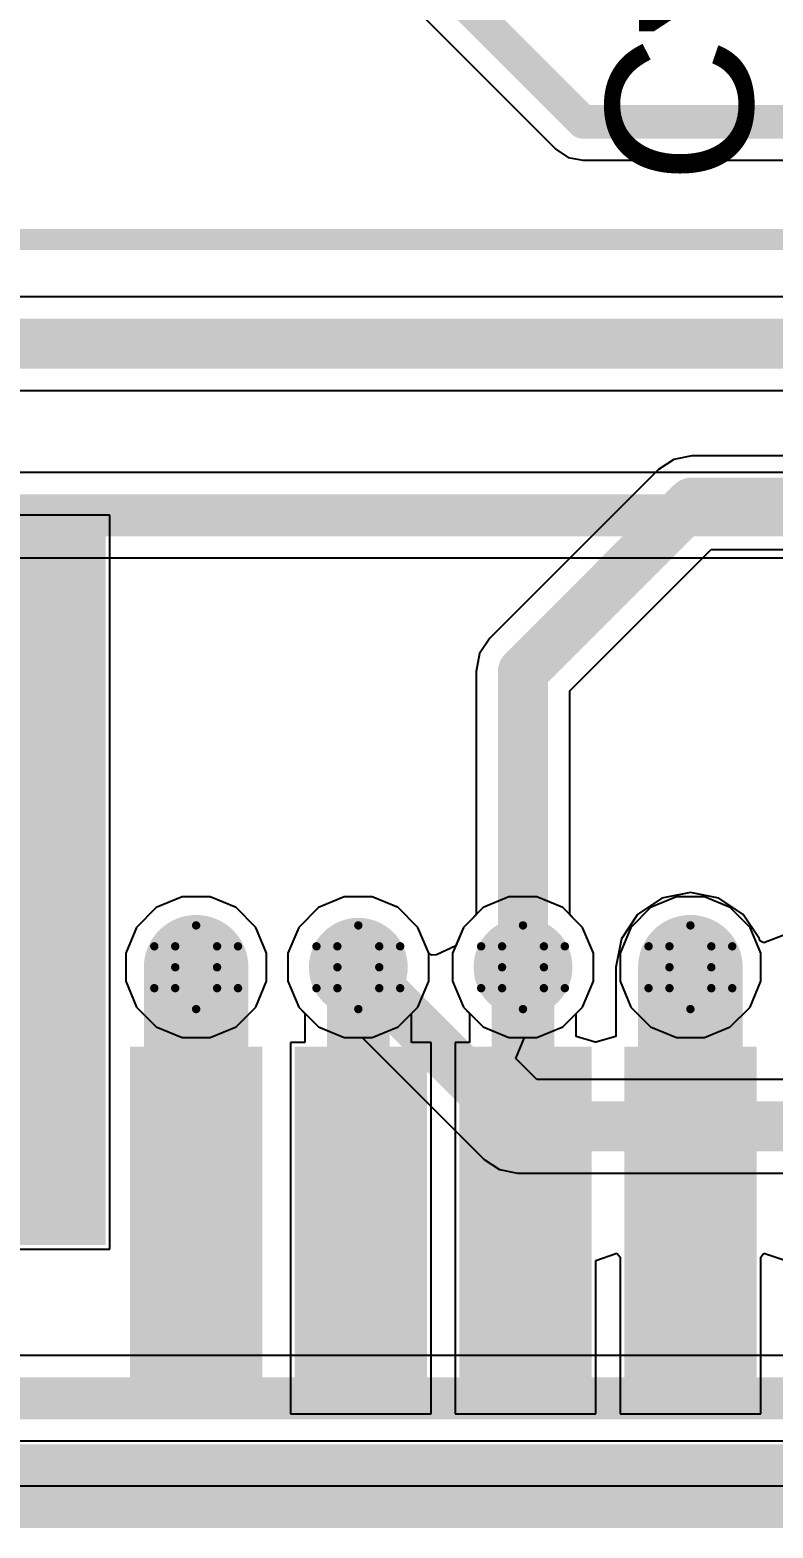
# Model space of a CAD drawing. Header units: inches. Extents: x -4 to 389, y 0 to 108.
# Drawn here: x 13.64 to 18.15, y -0.25 to 8.84 of the extents above; entities that cross this region are included whole.
import ezdxf

# ---------------------------------------------------------------- set-up
doc = ezdxf.new("R2010")
doc.units = ezdxf.units.IN
for name, color, linetype in [('Board Outline', 76, 'Continuous'), ('Bottom Layer', 5, 'Continuous'), ('Bottom Overlay', 54, 'Continuous'), ('Drill Drawing', 1, 'Continuous'), ('Signal_1', 16, 'Continuous'), ('Signal_2', 76, 'Continuous'), ('Top Layer', 1, 'Continuous'), ('Top Overlay', 2, 'Continuous'), ('Top Paste', 8, 'Continuous'), ('Top Solder', 216, 'Continuous'), ('Via Holes', 16, 'Continuous')]:
    doc.layers.add(name, color=color, linetype=linetype)
doc.styles.add('Arial', font='', dxfattribs={"height": 0.2})
doc.styles.get('Arial').set_extended_font_data('Arial')

msp = doc.modelspace()

# ---------------------------------------------------------------- hatches: boundary and pattern name
at = {"layer": 'Bottom Layer'}
h = msp.add_hatch(color=5, dxfattribs=at)
edge = h.paths.add_edge_path()
edge.add_arc((14.6448, 3.1496), 0.3, 0, 360)
h = msp.add_hatch(color=5, dxfattribs=at)
edge = h.paths.add_edge_path()
edge.add_arc((15.6291, 3.1496), 0.3, 0, 360)
h = msp.add_hatch(color=5, dxfattribs=at)
edge = h.paths.add_edge_path()
edge.add_arc((16.6286, 3.1496), 0.3, 0, 360)
h = msp.add_hatch(color=5, dxfattribs=at)
edge = h.paths.add_edge_path()
edge.add_arc((17.6446, 3.1496), 0.3, 0, 360)
at = {"layer": 'Signal_1'}
h = msp.add_hatch(color=16, dxfattribs=at)
edge = h.paths.add_edge_path()
edge.add_arc((14.6448, 3.1496), 0.3, 0, 360)
h = msp.add_hatch(color=16, dxfattribs=at)
edge = h.paths.add_edge_path()
edge.add_arc((15.6291, 3.1496), 0.3, 0, 360)
h = msp.add_hatch(color=16, dxfattribs=at)
edge = h.paths.add_edge_path()
edge.add_arc((16.6286, 3.1496), 0.3, 0, 360)
h = msp.add_hatch(color=16, dxfattribs=at)
edge = h.paths.add_edge_path()
edge.add_arc((17.6446, 3.1496), 0.3, 0, 360)
at = {"layer": 'Signal_2'}
h = msp.add_hatch(color=76, dxfattribs=at)
edge = h.paths.add_edge_path()
edge.add_arc((14.6448, 3.1496), 0.3, 0, 360)
h = msp.add_hatch(color=76, dxfattribs=at)
edge = h.paths.add_edge_path()
edge.add_arc((15.6291, 3.1496), 0.3, 0, 360)
h = msp.add_hatch(color=76, dxfattribs=at)
edge = h.paths.add_edge_path()
edge.add_arc((16.6286, 3.1496), 0.3, 0, 360)
h = msp.add_hatch(color=76, dxfattribs=at)
edge = h.paths.add_edge_path()
edge.add_arc((17.6446, 3.1496), 0.3, 0, 360)
at = {"layer": 'Top Layer'}
for points in [[(13.9946, 1.5662), (13.2946, 1.5662), (13.2946, 5.7662), (13.9946, 5.7662)], [(14.9446, 0.5662), (14.3446, 0.5662), (14.3446, 2.5662), (14.9446, 2.5662)], [(15.9446, 0.5662), (15.3446, 0.5662), (15.3446, 2.5662), (15.9446, 2.5662)], [(16.9446, 0.5662), (16.3446, 0.5662), (16.3446, 2.5662), (16.9446, 2.5662)], [(17.9446, 0.5662), (17.3446, 0.5662), (17.3446, 2.5662), (17.9446, 2.5662)]]:
    msp.add_hatch(color=1, dxfattribs=at).paths.add_polyline_path(points)
h = msp.add_hatch(color=1, dxfattribs=at)
edge = h.paths.add_edge_path()
edge.add_arc((14.6448, 3.1496), 0.3, 0, 360)
h = msp.add_hatch(color=1, dxfattribs=at)
edge = h.paths.add_edge_path()
edge.add_arc((15.6291, 3.1496), 0.3, 0, 360)
h = msp.add_hatch(color=1, dxfattribs=at)
edge = h.paths.add_edge_path()
edge.add_arc((16.6286, 3.1496), 0.3, 0, 360)
h = msp.add_hatch(color=1, dxfattribs=at)
edge = h.paths.add_edge_path()
edge.add_arc((17.6446, 3.1496), 0.3, 0, 360)
at = {"layer": 'Top Paste'}
for points in [[(13.9946, 1.5662), (13.2946, 1.5662), (13.2946, 5.7662), (13.9946, 5.7662)], [(14.9446, 0.5662), (14.3446, 0.5662), (14.3446, 2.5662), (14.9446, 2.5662)], [(15.9446, 0.5662), (15.3446, 0.5662), (15.3446, 2.5662), (15.9446, 2.5662)], [(16.9446, 0.5662), (16.3446, 0.5662), (16.3446, 2.5662), (16.9446, 2.5662)], [(17.9446, 0.5662), (17.3446, 0.5662), (17.3446, 2.5662), (17.9446, 2.5662)]]:
    msp.add_hatch(color=8, dxfattribs=at).paths.add_polyline_path(points)
at = {"layer": 'Top Solder'}
for points in [[(14.0962, 1.4646), (13.193, 1.4646), (13.193, 5.8678), (14.0962, 5.8678)], [(15.0462, 0.4646), (14.243, 0.4646), (14.243, 2.6678), (15.0462, 2.6678)], [(16.0462, 0.4646), (15.243, 0.4646), (15.243, 2.6678), (16.0462, 2.6678)], [(17.0462, 0.4646), (16.243, 0.4646), (16.243, 2.6678), (17.0462, 2.6678)], [(18.0462, 0.4646), (17.243, 0.4646), (17.243, 2.6678), (18.0462, 2.6678)]]:
    msp.add_hatch(color=216, dxfattribs=at).paths.add_polyline_path(points)
at = {"layer": 'Via Holes'}
h = msp.add_hatch(color=7, dxfattribs=at)
edge = h.paths.add_edge_path()
edge.add_arc((14.6448, 3.1496), 0.15, 0, 360)
h = msp.add_hatch(color=7, dxfattribs=at)
edge = h.paths.add_edge_path()
edge.add_arc((15.6291, 3.1496), 0.15, 0, 360)
h = msp.add_hatch(color=7, dxfattribs=at)
edge = h.paths.add_edge_path()
edge.add_arc((16.6286, 3.1496), 0.15, 0, 360)
h = msp.add_hatch(color=7, dxfattribs=at)
edge = h.paths.add_edge_path()
edge.add_arc((17.6446, 3.1496), 0.15, 0, 360)

# ---------------------------------------------------------------- linework, layer by layer
at = {"layer": 'Board Outline'}
msp.add_lwpolyline([(0, 0, 0.508, 0.508, 0), (45.0088, 0, 0.508, 0.508, 0)], format="xyseb", dxfattribs=at)
at = {"layer": 'Bottom Layer'}
for p, q in [((17.544, 6.2322), (17.4516, 6.1704)), ((17.653, 6.2539), (17.544, 6.2322)), ((28.8564, 6.2539), (17.653, 6.2539)), ((17.653, 6.2539), (17.653, 6.2539)), ((17.4516, 6.1704), (16.4271, 5.146)), ((17.4516, 6.1704), (17.4516, 6.1704)), ((16.9134, 4.8265), (17.771, 5.6841)), ((17.771, 5.6841), (28.9744, 5.6841)), ((16.4271, 5.146), (16.3654, 5.0536)), ((16.3654, 5.0536), (16.3437, 4.9445)), ((16.3437, 4.9445), (16.3437, 4.9445)), ((16.3437, 4.9445), (16.3437, 3.4686)), ((16.9134, 3.4686), (16.9134, 4.8265)), ((15.5441, 3.5766), (15.3872, 3.5116)), ((15.714, 3.5766), (15.5441, 3.5766)), ((15.8709, 3.5116), (15.714, 3.5766)), ((17.5596, 3.5766), (17.4027, 3.5116)), ((17.7295, 3.5766), (17.5596, 3.5766)), ((17.8864, 3.5116), (17.7295, 3.5766)), ((15.3872, 3.5116), (15.2671, 3.3915)), ((15.9911, 3.3915), (15.8709, 3.5116)), ((16.3437, 3.4686), (16.2666, 3.3915)), ((16.9905, 3.3915), (16.9134, 3.4686)), ((17.4027, 3.5116), (17.2826, 3.3915)), ((18.0065, 3.3915), (17.8864, 3.5116)), ((15.2671, 3.3915), (15.2021, 3.2345)), ((16.0561, 3.2345), (15.9911, 3.3915)), ((16.2666, 3.3915), (16.2201, 3.2793)), ((17.0556, 3.2345), (16.9905, 3.3915)), ((17.2826, 3.3915), (17.2176, 3.2345)), ((18.0716, 3.2345), (18.0065, 3.3915)), ((16.2201, 3.2793), (16.1037, 3.2253)), ((15.2021, 3.2345), (15.2021, 3.0647)), ((16.0746, 3.2225), (16.0561, 3.2345)), ((16.1037, 3.2253), (16.0746, 3.2225)), ((17.0556, 3.0647), (17.0556, 3.2345)), ((17.2176, 3.2345), (17.2176, 3.0647)), ((18.0716, 3.0647), (18.0716, 3.2345)), ((15.2021, 3.0647), (15.2671, 2.9077)), ((16.9905, 2.9077), (17.0556, 3.0647)), ((17.2176, 3.0647), (17.2826, 2.9077)), ((18.0065, 2.9077), (18.0716, 3.0647)), ((15.2671, 2.9077), (15.3872, 2.7876)), ((16.8704, 2.7876), (16.9905, 2.9077)), ((17.2826, 2.9077), (17.4027, 2.7876)), ((17.8864, 2.7876), (18.0065, 2.9077)), ((15.3872, 2.7876), (15.5441, 2.7226)), ((16.7135, 2.7226), (16.8704, 2.7876)), ((17.4027, 2.7876), (17.5596, 2.7226)), ((17.7295, 2.7226), (17.8864, 2.7876)), ((15.5441, 2.7226), (15.6532, 2.7226)), ((15.6532, 2.7226), (16.3928, 1.983)), ((16.5859, 2.5956), (16.6385, 2.7226)), ((16.6385, 2.7226), (16.7135, 2.7226)), ((17.5596, 2.7226), (17.7295, 2.7226)), ((16.7123, 2.4693), (16.5859, 2.5956)), ((19.3638, 2.4693), (16.7123, 2.4693)), ((16.3928, 1.983), (16.3928, 1.983)), ((16.3928, 1.983), (16.4852, 1.9212)), ((16.4852, 1.9212), (16.5943, 1.8995)), ((16.5943, 1.8995), (16.5943, 1.8995)), ((16.5943, 1.8995), (19.4818, 1.8995)), ((45.0088, 0), (0, 0))]:
    msp.add_line(p, q, dxfattribs=at)
for points in [[(16.6286, 4.9445, 0.3048, 0.3048, 0), (17.653, 5.969, 0.3048, 0.3048, 0)], [(17.653, 5.969, 0.3048, 0.3048, 0), (28.9744, 5.969, 0.3048, 0.3048, 0)], [(16.6286, 3.1496, 0.3048, 0.3048, 0), (16.6286, 4.9445, 0.3048, 0.3048, 0)], [(15.6291, 3.1496, 0.3048, 0.3048, 0), (16.5943, 2.1844, 0.3048, 0.3048, 0)], [(16.5943, 2.1844, 0.3048, 0.3048, 0), (19.4818, 2.1844, 0.3048, 0.3048, 0)]]:
    msp.add_lwpolyline(points, format="xyseb", dxfattribs=at)
for points in [[(17.5768, 5.969, 0.1524, 0.1524, 1), (17.7292, 5.969, 0.1524, 0.1524, 1)], [(17.5768, 5.969, 0.1524, 0.1524, 1), (17.7292, 5.969, 0.1524, 0.1524, 1)], [(16.5524, 4.9445, 0.1524, 0.1524, 1), (16.7048, 4.9445, 0.1524, 0.1524, 1)], [(16.5524, 4.9445, 0.1524, 0.1524, 1), (16.7048, 4.9445, 0.1524, 0.1524, 1)], [(15.5529, 3.1496, 0.1524, 0.1524, 1), (15.7053, 3.1496, 0.1524, 0.1524, 1)], [(16.5524, 3.1496, 0.1524, 0.1524, 1), (16.7048, 3.1496, 0.1524, 0.1524, 1)], [(16.5181, 2.1844, 0.1524, 0.1524, 1), (16.6705, 2.1844, 0.1524, 0.1524, 1)], [(16.5181, 2.1844, 0.1524, 0.1524, 1), (16.6705, 2.1844, 0.1524, 0.1524, 1)]]:
    msp.add_lwpolyline(points, format="xyseb", close=True, dxfattribs=at)
at = {"layer": 'Drill Drawing'}
for points in [[(14.5178, 3.2766, 0.0508, 0.0508, 0), (14.6448, 3.4036, 0.0508, 0.0508, 0)], [(14.6448, 3.4036, 0.0508, 0.0508, 0), (14.7718, 3.2766, 0.0508, 0.0508, 0)], [(15.5021, 3.2766, 0.0508, 0.0508, 0), (15.6291, 3.4036, 0.0508, 0.0508, 0)], [(15.6291, 3.4036, 0.0508, 0.0508, 0), (15.7561, 3.2766, 0.0508, 0.0508, 0)], [(16.5016, 3.2766, 0.0508, 0.0508, 0), (16.6286, 3.4036, 0.0508, 0.0508, 0)], [(16.6286, 3.4036, 0.0508, 0.0508, 0), (16.7556, 3.2766, 0.0508, 0.0508, 0)], [(17.5176, 3.2766, 0.0508, 0.0508, 0), (17.6446, 3.4036, 0.0508, 0.0508, 0)], [(17.6446, 3.4036, 0.0508, 0.0508, 0), (17.7716, 3.2766, 0.0508, 0.0508, 0)], [(14.3908, 3.2766, 0.0508, 0.0508, 0), (14.5178, 3.1496, 0.0508, 0.0508, 0)], [(14.3908, 3.2766, 0.0508, 0.0508, 0), (14.5178, 3.2766, 0.0508, 0.0508, 0)], [(14.7718, 3.2766, 0.0508, 0.0508, 0), (14.8988, 3.2766, 0.0508, 0.0508, 0)], [(14.7718, 3.1496, 0.0508, 0.0508, 0), (14.8988, 3.2766, 0.0508, 0.0508, 0)], [(15.3751, 3.2766, 0.0508, 0.0508, 0), (15.5021, 3.1496, 0.0508, 0.0508, 0)], [(15.3751, 3.2766, 0.0508, 0.0508, 0), (15.5021, 3.2766, 0.0508, 0.0508, 0)], [(15.7561, 3.2766, 0.0508, 0.0508, 0), (15.8831, 3.2766, 0.0508, 0.0508, 0)], [(15.7561, 3.1496, 0.0508, 0.0508, 0), (15.8831, 3.2766, 0.0508, 0.0508, 0)], [(16.3746, 3.2766, 0.0508, 0.0508, 0), (16.5016, 3.1496, 0.0508, 0.0508, 0)], [(16.3746, 3.2766, 0.0508, 0.0508, 0), (16.5016, 3.2766, 0.0508, 0.0508, 0)], [(16.7556, 3.2766, 0.0508, 0.0508, 0), (16.8826, 3.2766, 0.0508, 0.0508, 0)], [(16.7556, 3.1496, 0.0508, 0.0508, 0), (16.8826, 3.2766, 0.0508, 0.0508, 0)], [(17.3906, 3.2766, 0.0508, 0.0508, 0), (17.5176, 3.1496, 0.0508, 0.0508, 0)], [(17.3906, 3.2766, 0.0508, 0.0508, 0), (17.5176, 3.2766, 0.0508, 0.0508, 0)], [(17.7716, 3.2766, 0.0508, 0.0508, 0), (17.8986, 3.2766, 0.0508, 0.0508, 0)], [(17.7716, 3.1496, 0.0508, 0.0508, 0), (17.8986, 3.2766, 0.0508, 0.0508, 0)], [(14.3908, 3.0226, 0.0508, 0.0508, 0), (14.5178, 3.1496, 0.0508, 0.0508, 0)], [(14.7718, 3.1496, 0.0508, 0.0508, 0), (14.8988, 3.0226, 0.0508, 0.0508, 0)], [(15.3751, 3.0226, 0.0508, 0.0508, 0), (15.5021, 3.1496, 0.0508, 0.0508, 0)], [(15.7561, 3.1496, 0.0508, 0.0508, 0), (15.8831, 3.0226, 0.0508, 0.0508, 0)], [(16.3746, 3.0226, 0.0508, 0.0508, 0), (16.5016, 3.1496, 0.0508, 0.0508, 0)], [(16.7556, 3.1496, 0.0508, 0.0508, 0), (16.8826, 3.0226, 0.0508, 0.0508, 0)], [(17.3906, 3.0226, 0.0508, 0.0508, 0), (17.5176, 3.1496, 0.0508, 0.0508, 0)], [(17.7716, 3.1496, 0.0508, 0.0508, 0), (17.8986, 3.0226, 0.0508, 0.0508, 0)], [(14.3908, 3.0226, 0.0508, 0.0508, 0), (14.5178, 3.0226, 0.0508, 0.0508, 0)], [(14.5178, 3.0226, 0.0508, 0.0508, 0), (14.6448, 2.8956, 0.0508, 0.0508, 0)], [(14.6448, 2.8956, 0.0508, 0.0508, 0), (14.7718, 3.0226, 0.0508, 0.0508, 0)], [(14.7718, 3.0226, 0.0508, 0.0508, 0), (14.8988, 3.0226, 0.0508, 0.0508, 0)], [(15.3751, 3.0226, 0.0508, 0.0508, 0), (15.5021, 3.0226, 0.0508, 0.0508, 0)], [(15.5021, 3.0226, 0.0508, 0.0508, 0), (15.6291, 2.8956, 0.0508, 0.0508, 0)], [(15.6291, 2.8956, 0.0508, 0.0508, 0), (15.7561, 3.0226, 0.0508, 0.0508, 0)], [(15.7561, 3.0226, 0.0508, 0.0508, 0), (15.8831, 3.0226, 0.0508, 0.0508, 0)], [(16.3746, 3.0226, 0.0508, 0.0508, 0), (16.5016, 3.0226, 0.0508, 0.0508, 0)], [(16.5016, 3.0226, 0.0508, 0.0508, 0), (16.6286, 2.8956, 0.0508, 0.0508, 0)], [(16.6286, 2.8956, 0.0508, 0.0508, 0), (16.7556, 3.0226, 0.0508, 0.0508, 0)], [(16.7556, 3.0226, 0.0508, 0.0508, 0), (16.8826, 3.0226, 0.0508, 0.0508, 0)], [(17.3906, 3.0226, 0.0508, 0.0508, 0), (17.5176, 3.0226, 0.0508, 0.0508, 0)], [(17.5176, 3.0226, 0.0508, 0.0508, 0), (17.6446, 2.8956, 0.0508, 0.0508, 0)], [(17.6446, 2.8956, 0.0508, 0.0508, 0), (17.7716, 3.0226, 0.0508, 0.0508, 0)], [(17.7716, 3.0226, 0.0508, 0.0508, 0), (17.8986, 3.0226, 0.0508, 0.0508, 0)]]:
    msp.add_lwpolyline(points, format="xyseb", dxfattribs=at)
for points in [[(14.6321, 3.4036, 0.0254, 0.0254, 1), (14.6575, 3.4036, 0.0254, 0.0254, 1)], [(14.6321, 3.4036, 0.0254, 0.0254, 1), (14.6575, 3.4036, 0.0254, 0.0254, 1)], [(15.6164, 3.4036, 0.0254, 0.0254, 1), (15.6418, 3.4036, 0.0254, 0.0254, 1)], [(15.6164, 3.4036, 0.0254, 0.0254, 1), (15.6418, 3.4036, 0.0254, 0.0254, 1)], [(16.6159, 3.4036, 0.0254, 0.0254, 1), (16.6413, 3.4036, 0.0254, 0.0254, 1)], [(16.6159, 3.4036, 0.0254, 0.0254, 1), (16.6413, 3.4036, 0.0254, 0.0254, 1)], [(17.6319, 3.4036, 0.0254, 0.0254, 1), (17.6573, 3.4036, 0.0254, 0.0254, 1)], [(17.6319, 3.4036, 0.0254, 0.0254, 1), (17.6573, 3.4036, 0.0254, 0.0254, 1)], [(14.3781, 3.2766, 0.0254, 0.0254, 1), (14.4035, 3.2766, 0.0254, 0.0254, 1)], [(14.3781, 3.2766, 0.0254, 0.0254, 1), (14.4035, 3.2766, 0.0254, 0.0254, 1)], [(14.5051, 3.2766, 0.0254, 0.0254, 1), (14.5305, 3.2766, 0.0254, 0.0254, 1)], [(14.5051, 3.2766, 0.0254, 0.0254, 1), (14.5305, 3.2766, 0.0254, 0.0254, 1)], [(14.7591, 3.2766, 0.0254, 0.0254, 1), (14.7845, 3.2766, 0.0254, 0.0254, 1)], [(14.7591, 3.2766, 0.0254, 0.0254, 1), (14.7845, 3.2766, 0.0254, 0.0254, 1)], [(14.8861, 3.2766, 0.0254, 0.0254, 1), (14.9115, 3.2766, 0.0254, 0.0254, 1)], [(14.8861, 3.2766, 0.0254, 0.0254, 1), (14.9115, 3.2766, 0.0254, 0.0254, 1)], [(15.3624, 3.2766, 0.0254, 0.0254, 1), (15.3878, 3.2766, 0.0254, 0.0254, 1)], [(15.3624, 3.2766, 0.0254, 0.0254, 1), (15.3878, 3.2766, 0.0254, 0.0254, 1)], [(15.4894, 3.2766, 0.0254, 0.0254, 1), (15.5148, 3.2766, 0.0254, 0.0254, 1)], [(15.4894, 3.2766, 0.0254, 0.0254, 1), (15.5148, 3.2766, 0.0254, 0.0254, 1)], [(15.7434, 3.2766, 0.0254, 0.0254, 1), (15.7688, 3.2766, 0.0254, 0.0254, 1)], [(15.7434, 3.2766, 0.0254, 0.0254, 1), (15.7688, 3.2766, 0.0254, 0.0254, 1)], [(15.8704, 3.2766, 0.0254, 0.0254, 1), (15.8958, 3.2766, 0.0254, 0.0254, 1)], [(15.8704, 3.2766, 0.0254, 0.0254, 1), (15.8958, 3.2766, 0.0254, 0.0254, 1)], [(16.3619, 3.2766, 0.0254, 0.0254, 1), (16.3873, 3.2766, 0.0254, 0.0254, 1)], [(16.3619, 3.2766, 0.0254, 0.0254, 1), (16.3873, 3.2766, 0.0254, 0.0254, 1)], [(16.4889, 3.2766, 0.0254, 0.0254, 1), (16.5143, 3.2766, 0.0254, 0.0254, 1)], [(16.4889, 3.2766, 0.0254, 0.0254, 1), (16.5143, 3.2766, 0.0254, 0.0254, 1)], [(16.7429, 3.2766, 0.0254, 0.0254, 1), (16.7683, 3.2766, 0.0254, 0.0254, 1)], [(16.7429, 3.2766, 0.0254, 0.0254, 1), (16.7683, 3.2766, 0.0254, 0.0254, 1)], [(16.8699, 3.2766, 0.0254, 0.0254, 1), (16.8953, 3.2766, 0.0254, 0.0254, 1)], [(16.8699, 3.2766, 0.0254, 0.0254, 1), (16.8953, 3.2766, 0.0254, 0.0254, 1)], [(17.3779, 3.2766, 0.0254, 0.0254, 1), (17.4033, 3.2766, 0.0254, 0.0254, 1)], [(17.3779, 3.2766, 0.0254, 0.0254, 1), (17.4033, 3.2766, 0.0254, 0.0254, 1)], [(17.5049, 3.2766, 0.0254, 0.0254, 1), (17.5303, 3.2766, 0.0254, 0.0254, 1)], [(17.5049, 3.2766, 0.0254, 0.0254, 1), (17.5303, 3.2766, 0.0254, 0.0254, 1)], [(17.7589, 3.2766, 0.0254, 0.0254, 1), (17.7843, 3.2766, 0.0254, 0.0254, 1)], [(17.7589, 3.2766, 0.0254, 0.0254, 1), (17.7843, 3.2766, 0.0254, 0.0254, 1)], [(17.8859, 3.2766, 0.0254, 0.0254, 1), (17.9113, 3.2766, 0.0254, 0.0254, 1)], [(17.8859, 3.2766, 0.0254, 0.0254, 1), (17.9113, 3.2766, 0.0254, 0.0254, 1)], [(14.5051, 3.1496, 0.0254, 0.0254, 1), (14.5305, 3.1496, 0.0254, 0.0254, 1)], [(14.5051, 3.1496, 0.0254, 0.0254, 1), (14.5305, 3.1496, 0.0254, 0.0254, 1)], [(14.7591, 3.1496, 0.0254, 0.0254, 1), (14.7845, 3.1496, 0.0254, 0.0254, 1)], [(14.7591, 3.1496, 0.0254, 0.0254, 1), (14.7845, 3.1496, 0.0254, 0.0254, 1)], [(15.4894, 3.1496, 0.0254, 0.0254, 1), (15.5148, 3.1496, 0.0254, 0.0254, 1)], [(15.4894, 3.1496, 0.0254, 0.0254, 1), (15.5148, 3.1496, 0.0254, 0.0254, 1)], [(15.7434, 3.1496, 0.0254, 0.0254, 1), (15.7688, 3.1496, 0.0254, 0.0254, 1)], [(15.7434, 3.1496, 0.0254, 0.0254, 1), (15.7688, 3.1496, 0.0254, 0.0254, 1)], [(16.4889, 3.1496, 0.0254, 0.0254, 1), (16.5143, 3.1496, 0.0254, 0.0254, 1)], [(16.4889, 3.1496, 0.0254, 0.0254, 1), (16.5143, 3.1496, 0.0254, 0.0254, 1)], [(16.7429, 3.1496, 0.0254, 0.0254, 1), (16.7683, 3.1496, 0.0254, 0.0254, 1)], [(16.7429, 3.1496, 0.0254, 0.0254, 1), (16.7683, 3.1496, 0.0254, 0.0254, 1)], [(17.5049, 3.1496, 0.0254, 0.0254, 1), (17.5303, 3.1496, 0.0254, 0.0254, 1)], [(17.5049, 3.1496, 0.0254, 0.0254, 1), (17.5303, 3.1496, 0.0254, 0.0254, 1)], [(17.7589, 3.1496, 0.0254, 0.0254, 1), (17.7843, 3.1496, 0.0254, 0.0254, 1)], [(17.7589, 3.1496, 0.0254, 0.0254, 1), (17.7843, 3.1496, 0.0254, 0.0254, 1)], [(14.3781, 3.0226, 0.0254, 0.0254, 1), (14.4035, 3.0226, 0.0254, 0.0254, 1)], [(14.3781, 3.0226, 0.0254, 0.0254, 1), (14.4035, 3.0226, 0.0254, 0.0254, 1)], [(14.5051, 3.0226, 0.0254, 0.0254, 1), (14.5305, 3.0226, 0.0254, 0.0254, 1)], [(14.5051, 3.0226, 0.0254, 0.0254, 1), (14.5305, 3.0226, 0.0254, 0.0254, 1)], [(14.7591, 3.0226, 0.0254, 0.0254, 1), (14.7845, 3.0226, 0.0254, 0.0254, 1)], [(14.7591, 3.0226, 0.0254, 0.0254, 1), (14.7845, 3.0226, 0.0254, 0.0254, 1)], [(14.8861, 3.0226, 0.0254, 0.0254, 1), (14.9115, 3.0226, 0.0254, 0.0254, 1)], [(14.8861, 3.0226, 0.0254, 0.0254, 1), (14.9115, 3.0226, 0.0254, 0.0254, 1)], [(15.3624, 3.0226, 0.0254, 0.0254, 1), (15.3878, 3.0226, 0.0254, 0.0254, 1)], [(15.3624, 3.0226, 0.0254, 0.0254, 1), (15.3878, 3.0226, 0.0254, 0.0254, 1)], [(15.4894, 3.0226, 0.0254, 0.0254, 1), (15.5148, 3.0226, 0.0254, 0.0254, 1)], [(15.4894, 3.0226, 0.0254, 0.0254, 1), (15.5148, 3.0226, 0.0254, 0.0254, 1)], [(15.7434, 3.0226, 0.0254, 0.0254, 1), (15.7688, 3.0226, 0.0254, 0.0254, 1)], [(15.7434, 3.0226, 0.0254, 0.0254, 1), (15.7688, 3.0226, 0.0254, 0.0254, 1)], [(15.8704, 3.0226, 0.0254, 0.0254, 1), (15.8958, 3.0226, 0.0254, 0.0254, 1)], [(15.8704, 3.0226, 0.0254, 0.0254, 1), (15.8958, 3.0226, 0.0254, 0.0254, 1)], [(16.3619, 3.0226, 0.0254, 0.0254, 1), (16.3873, 3.0226, 0.0254, 0.0254, 1)], [(16.3619, 3.0226, 0.0254, 0.0254, 1), (16.3873, 3.0226, 0.0254, 0.0254, 1)], [(16.4889, 3.0226, 0.0254, 0.0254, 1), (16.5143, 3.0226, 0.0254, 0.0254, 1)], [(16.4889, 3.0226, 0.0254, 0.0254, 1), (16.5143, 3.0226, 0.0254, 0.0254, 1)], [(16.7429, 3.0226, 0.0254, 0.0254, 1), (16.7683, 3.0226, 0.0254, 0.0254, 1)], [(16.7429, 3.0226, 0.0254, 0.0254, 1), (16.7683, 3.0226, 0.0254, 0.0254, 1)], [(16.8699, 3.0226, 0.0254, 0.0254, 1), (16.8953, 3.0226, 0.0254, 0.0254, 1)], [(16.8699, 3.0226, 0.0254, 0.0254, 1), (16.8953, 3.0226, 0.0254, 0.0254, 1)], [(17.3779, 3.0226, 0.0254, 0.0254, 1), (17.4033, 3.0226, 0.0254, 0.0254, 1)], [(17.3779, 3.0226, 0.0254, 0.0254, 1), (17.4033, 3.0226, 0.0254, 0.0254, 1)], [(17.5049, 3.0226, 0.0254, 0.0254, 1), (17.5303, 3.0226, 0.0254, 0.0254, 1)], [(17.5049, 3.0226, 0.0254, 0.0254, 1), (17.5303, 3.0226, 0.0254, 0.0254, 1)], [(17.7589, 3.0226, 0.0254, 0.0254, 1), (17.7843, 3.0226, 0.0254, 0.0254, 1)], [(17.7589, 3.0226, 0.0254, 0.0254, 1), (17.7843, 3.0226, 0.0254, 0.0254, 1)], [(17.8859, 3.0226, 0.0254, 0.0254, 1), (17.9113, 3.0226, 0.0254, 0.0254, 1)], [(17.8859, 3.0226, 0.0254, 0.0254, 1), (17.9113, 3.0226, 0.0254, 0.0254, 1)], [(14.6321, 2.8956, 0.0254, 0.0254, 1), (14.6575, 2.8956, 0.0254, 0.0254, 1)], [(14.6321, 2.8956, 0.0254, 0.0254, 1), (14.6575, 2.8956, 0.0254, 0.0254, 1)], [(15.6164, 2.8956, 0.0254, 0.0254, 1), (15.6418, 2.8956, 0.0254, 0.0254, 1)], [(15.6164, 2.8956, 0.0254, 0.0254, 1), (15.6418, 2.8956, 0.0254, 0.0254, 1)], [(16.6159, 2.8956, 0.0254, 0.0254, 1), (16.6413, 2.8956, 0.0254, 0.0254, 1)], [(16.6159, 2.8956, 0.0254, 0.0254, 1), (16.6413, 2.8956, 0.0254, 0.0254, 1)], [(17.6319, 2.8956, 0.0254, 0.0254, 1), (17.6573, 2.8956, 0.0254, 0.0254, 1)], [(17.6319, 2.8956, 0.0254, 0.0254, 1), (17.6573, 2.8956, 0.0254, 0.0254, 1)]]:
    msp.add_lwpolyline(points, format="xyseb", close=True, dxfattribs=at)
at = {"layer": 'Signal_1'}
for p, q in [((14.5599, 3.5766), (14.4029, 3.5116)), ((14.7297, 3.5766), (14.5599, 3.5766)), ((14.8867, 3.5116), (14.7297, 3.5766)), ((15.5441, 3.5766), (15.3872, 3.5116)), ((15.714, 3.5766), (15.5441, 3.5766)), ((15.8709, 3.5116), (15.714, 3.5766)), ((16.5436, 3.5766), (16.3867, 3.5116)), ((16.7135, 3.5766), (16.5436, 3.5766)), ((16.8704, 3.5116), (16.7135, 3.5766)), ((14.4029, 3.5116), (14.2828, 3.3915)), ((15.0068, 3.3915), (14.8867, 3.5116)), ((15.3872, 3.5116), (15.2671, 3.3915)), ((15.9911, 3.3915), (15.8709, 3.5116)), ((16.3867, 3.5116), (16.2666, 3.3915)), ((16.9905, 3.3915), (16.8704, 3.5116)), ((14.2828, 3.3915), (14.2178, 3.2345)), ((15.0718, 3.2345), (15.0068, 3.3915)), ((15.2671, 3.3915), (15.2021, 3.2345)), ((16.0561, 3.2345), (15.9911, 3.3915)), ((16.2666, 3.3915), (16.2016, 3.2345)), ((17.0556, 3.2345), (16.9905, 3.3915)), ((14.2178, 3.2345), (14.2178, 3.0647)), ((15.0718, 3.0647), (15.0718, 3.2345)), ((15.2021, 3.2345), (15.2021, 3.0647)), ((16.0561, 3.0647), (16.0561, 3.2345)), ((16.2016, 3.2345), (16.2016, 3.0647)), ((17.0556, 3.0647), (17.0556, 3.2345)), ((14.2178, 3.0647), (14.2828, 2.9077)), ((15.0068, 2.9077), (15.0718, 3.0647)), ((15.2021, 3.0647), (15.2671, 2.9077)), ((15.9911, 2.9077), (16.0561, 3.0647)), ((16.2016, 3.0647), (16.2666, 2.9077)), ((16.9905, 2.9077), (17.0556, 3.0647)), ((14.2828, 2.9077), (14.4029, 2.7876)), ((14.8867, 2.7876), (15.0068, 2.9077)), ((15.2671, 2.9077), (15.3872, 2.7876)), ((15.8709, 2.7876), (15.9911, 2.9077)), ((16.2666, 2.9077), (16.3867, 2.7876)), ((16.8704, 2.7876), (16.9905, 2.9077)), ((14.4029, 2.7876), (14.5599, 2.7226)), ((14.7297, 2.7226), (14.8867, 2.7876)), ((15.3872, 2.7876), (15.5441, 2.7226)), ((15.714, 2.7226), (15.8709, 2.7876)), ((16.3867, 2.7876), (16.5436, 2.7226)), ((16.7135, 2.7226), (16.8704, 2.7876)), ((14.5599, 2.7226), (14.7297, 2.7226)), ((15.5441, 2.7226), (15.714, 2.7226)), ((16.5436, 2.7226), (16.7135, 2.7226)), ((21.9828, 0.7924), (11.4627, 0.7924)), ((5.5118, 0.2744), (28.6954, 0.2744)), ((45.0088, 0), (0, 0))]:
    msp.add_line(p, q, dxfattribs=at)
msp.add_lwpolyline([(5.5118, 0.5334, 0.254, 0.254, 0), (28.6954, 0.5334, 0.254, 0.254, 0)], format="xyseb", dxfattribs=at)
at = {"layer": 'Signal_2'}
for p, q in [((21.3811, 6.1518), (8.636, 6.1518)), ((8.7433, 5.6338), (21.4884, 5.6338)), ((14.5599, 3.5766), (14.4029, 3.5116)), ((14.7297, 3.5766), (14.5599, 3.5766)), ((14.8867, 3.5116), (14.7297, 3.5766)), ((15.5441, 3.5766), (15.3872, 3.5116)), ((15.714, 3.5766), (15.5441, 3.5766)), ((15.8709, 3.5116), (15.714, 3.5766)), ((16.5436, 3.5766), (16.3867, 3.5116)), ((16.7135, 3.5766), (16.5436, 3.5766)), ((16.8704, 3.5116), (16.7135, 3.5766)), ((14.4029, 3.5116), (14.2828, 3.3915)), ((15.0068, 3.3915), (14.8867, 3.5116)), ((15.3872, 3.5116), (15.2671, 3.3915)), ((15.9911, 3.3915), (15.8709, 3.5116)), ((16.3867, 3.5116), (16.2666, 3.3915)), ((16.9905, 3.3915), (16.8704, 3.5116)), ((14.2828, 3.3915), (14.2178, 3.2345)), ((15.0718, 3.2345), (15.0068, 3.3915)), ((15.2671, 3.3915), (15.2021, 3.2345)), ((16.0561, 3.2345), (15.9911, 3.3915)), ((16.2666, 3.3915), (16.2016, 3.2345)), ((17.0556, 3.2345), (16.9905, 3.3915)), ((14.2178, 3.2345), (14.2178, 3.0647)), ((15.0718, 3.0647), (15.0718, 3.2345)), ((15.2021, 3.2345), (15.2021, 3.0647)), ((16.0561, 3.0647), (16.0561, 3.2345)), ((16.2016, 3.2345), (16.2016, 3.0647)), ((17.0556, 3.0647), (17.0556, 3.2345)), ((14.2178, 3.0647), (14.2828, 2.9077)), ((15.0068, 2.9077), (15.0718, 3.0647)), ((15.2021, 3.0647), (15.2671, 2.9077)), ((15.9911, 2.9077), (16.0561, 3.0647)), ((16.2016, 3.0647), (16.2666, 2.9077)), ((16.9905, 2.9077), (17.0556, 3.0647)), ((14.2828, 2.9077), (14.4029, 2.7876)), ((14.8867, 2.7876), (15.0068, 2.9077)), ((15.2671, 2.9077), (15.3872, 2.7876)), ((15.8709, 2.7876), (15.9911, 2.9077)), ((16.2666, 2.9077), (16.3867, 2.7876)), ((16.8704, 2.7876), (16.9905, 2.9077)), ((14.4029, 2.7876), (14.5599, 2.7226)), ((14.7297, 2.7226), (14.8867, 2.7876)), ((15.3872, 2.7876), (15.5441, 2.7226)), ((15.714, 2.7226), (15.8709, 2.7876)), ((16.3867, 2.7876), (16.5436, 2.7226)), ((16.7135, 2.7226), (16.8704, 2.7876)), ((14.5599, 2.7226), (14.7297, 2.7226)), ((15.5441, 2.7226), (15.714, 2.7226)), ((16.5436, 2.7226), (16.7135, 2.7226)), ((45.0088, 0), (0, 0))]:
    msp.add_line(p, q, dxfattribs=at)
msp.add_lwpolyline([(8.636, 5.8928, 0.254, 0.254, 0), (21.4884, 5.8928, 0.254, 0.254, 0)], format="xyseb", dxfattribs=at)
at = {"layer": 'Top Layer'}
for p, q in [((15.3038, 9.6396), (16.8278, 8.1156)), ((16.8278, 8.1156), (16.9034, 8.0651)), ((16.9034, 8.0651), (16.9926, 8.0473)), ((16.9926, 8.0473), (29.7334, 8.0473)), ((33.4378, 7.2191), (6.8326, 7.2191)), ((6.9506, 6.6493), (30.51, 6.6493)), ((14.1216, 5.8932), (13.1676, 5.8932)), ((14.1216, 1.4392), (14.1216, 5.8932)), ((15.5441, 3.5766), (15.3872, 3.5116)), ((15.714, 3.5766), (15.5441, 3.5766)), ((15.8709, 3.5116), (15.714, 3.5766)), ((16.5436, 3.5766), (16.3867, 3.5116)), ((16.7135, 3.5766), (16.5436, 3.5766)), ((16.8704, 3.5116), (16.7135, 3.5766)), ((17.4711, 3.5683), (17.3241, 3.4701)), ((17.6446, 3.6028), (17.4711, 3.5683)), ((17.818, 3.5683), (17.6446, 3.6028)), ((17.965, 3.4701), (17.818, 3.5683)), ((15.3872, 3.5116), (15.2671, 3.3915)), ((15.9911, 3.3915), (15.8709, 3.5116)), ((16.3867, 3.5116), (16.2666, 3.3915)), ((16.9905, 3.3915), (16.8704, 3.5116)), ((17.3241, 3.4701), (17.2258, 3.323)), ((18.0633, 3.323), (17.965, 3.4701)), ((15.2671, 3.3915), (15.2021, 3.2345)), ((16.0561, 3.2345), (15.9911, 3.3915)), ((16.2666, 3.3915), (16.2016, 3.2345)), ((17.0556, 3.2345), (16.9905, 3.3915)), ((17.2258, 3.323), (17.1913, 3.1496)), ((18.066, 3.3094), (18.0633, 3.323)), ((18.0905, 3.2978), (18.066, 3.3094)), ((18.2539, 3.3604), (18.0905, 3.2978)), ((15.2021, 3.2345), (15.2021, 3.0647)), ((16.0561, 3.0647), (16.0561, 3.2345)), ((16.2016, 3.2345), (16.2016, 3.0647)), ((17.0556, 3.0647), (17.0556, 3.2345)), ((17.1913, 3.1496), (17.1913, 2.7295)), ((15.2021, 3.0647), (15.2671, 2.9077)), ((15.9911, 2.9077), (16.0561, 3.0647)), ((16.2016, 3.0647), (16.2666, 2.9077)), ((16.9905, 2.9077), (17.0556, 3.0647)), ((15.2671, 2.9077), (15.3053, 2.8695)), ((15.3053, 2.8695), (15.3053, 2.6932)), ((15.9528, 2.8695), (15.9911, 2.9077)), ((15.9528, 2.6932), (15.9528, 2.8695)), ((16.2666, 2.9077), (16.3048, 2.8695)), ((16.3048, 2.8695), (16.3048, 2.6932)), ((16.9523, 2.8695), (16.9905, 2.9077)), ((16.9523, 2.7292), (16.9523, 2.8695)), ((17.0661, 2.6949), (16.9523, 2.7292)), ((17.1913, 2.7295), (17.071, 2.6947)), ((15.3053, 2.6932), (15.2176, 2.6932)), ((15.2176, 2.6932), (15.2176, 0.4392)), ((16.0716, 2.6932), (15.9528, 2.6932)), ((16.0716, 0.4392), (16.0716, 2.6932)), ((16.3048, 2.6932), (16.2176, 2.6932)), ((16.2176, 2.6932), (16.2176, 0.4392)), ((17.071, 2.6947), (17.0661, 2.6949)), ((13.1676, 1.4392), (14.1216, 1.4392)), ((17.0716, 1.3699), (17.1986, 1.4136)), ((17.0716, 0.4392), (17.0716, 1.3699)), ((17.1986, 1.4136), (17.2176, 1.3892)), ((17.2176, 1.3892), (17.2176, 0.4392)), ((18.0716, 1.3901), (18.0906, 1.4144)), ((18.0716, 0.4392), (18.0716, 1.3901)), ((18.0906, 1.4144), (18.2176, 1.3708)), ((15.2176, 0.4392), (16.0716, 0.4392)), ((16.2176, 0.4392), (17.0716, 0.4392)), ((17.2176, 0.4392), (18.0716, 0.4392)), ((45.0088, 0), (0, 0))]:
    msp.add_line(p, q, dxfattribs=at)
for points in [[(15.4686, 9.8044, 0.2032, 0.2032, 0), (16.9926, 8.2804, 0.2032, 0.2032, 0)], [(16.9926, 8.2804, 0.2032, 0.2032, 0), (30.099, 8.2804, 0.2032, 0.2032, 0)], [(6.8326, 6.9342, 0.3048, 0.3048, 0), (40.3352, 6.9342, 0.3048, 0.3048, 0)], [(14.6448, 1.5487, 0.635, 0.635, 0), (14.6448, 3.1496, 0.635, 0.635, 0)], [(17.6446, 1.5487, 0.635, 0.635, 0), (17.6446, 3.1496, 0.635, 0.635, 0)], [(16.6285, 1.5322, 0.381, 0.381, 0), (16.6285, 3.175, 0.381, 0.381, 0)], [(15.6291, 1.5322, 0.381, 0.381, 0), (15.6291, 3.1496, 0.381, 0.381, 0)]]:
    msp.add_lwpolyline(points, format="xyseb", dxfattribs=at)
for points in [[(16.9418, 8.2804, 0.1016, 0.1016, 1), (17.0434, 8.2804, 0.1016, 0.1016, 1)], [(16.9418, 8.2804, 0.1016, 0.1016, 1), (17.0434, 8.2804, 0.1016, 0.1016, 1)], [(14.4861, 3.1496, 0.3175, 0.3175, 1), (14.8036, 3.1496, 0.3175, 0.3175, 1)], [(17.4858, 3.1496, 0.3175, 0.3175, 1), (17.8033, 3.1496, 0.3175, 0.3175, 1)], [(16.5333, 3.175, 0.1905, 0.1905, 1), (16.7238, 3.175, 0.1905, 0.1905, 1)], [(15.5338, 3.1496, 0.1905, 0.1905, 1), (15.7243, 3.1496, 0.1905, 0.1905, 1)], [(14.4861, 1.5487, 0.3175, 0.3175, 1), (14.8036, 1.5487, 0.3175, 0.3175, 1)], [(17.4858, 1.5487, 0.3175, 0.3175, 1), (17.8033, 1.5487, 0.3175, 0.3175, 1)], [(15.5338, 1.5322, 0.1905, 0.1905, 1), (15.7243, 1.5322, 0.1905, 0.1905, 1)], [(16.5333, 1.5322, 0.1905, 0.1905, 1), (16.7238, 1.5322, 0.1905, 0.1905, 1)]]:
    msp.add_lwpolyline(points, format="xyseb", close=True, dxfattribs=at)
at = {"layer": 'Top Overlay'}
msp.add_lwpolyline([(11.2446, 7.5662, 0.127, 0.127, 0), (22.0446, 7.5662, 0.127, 0.127, 0)], format="xyseb", dxfattribs=at)

# ---------------------------------------------------------------- texts
at = {"layer": 'Bottom Overlay', "style": 'Arial', "text_generation_flag": 2}
msp.add_text('C41', height=0.889, rotation=270, dxfattribs=at).set_placement((17.1324, 7.904))

doc.saveas('drawing.dxf')
